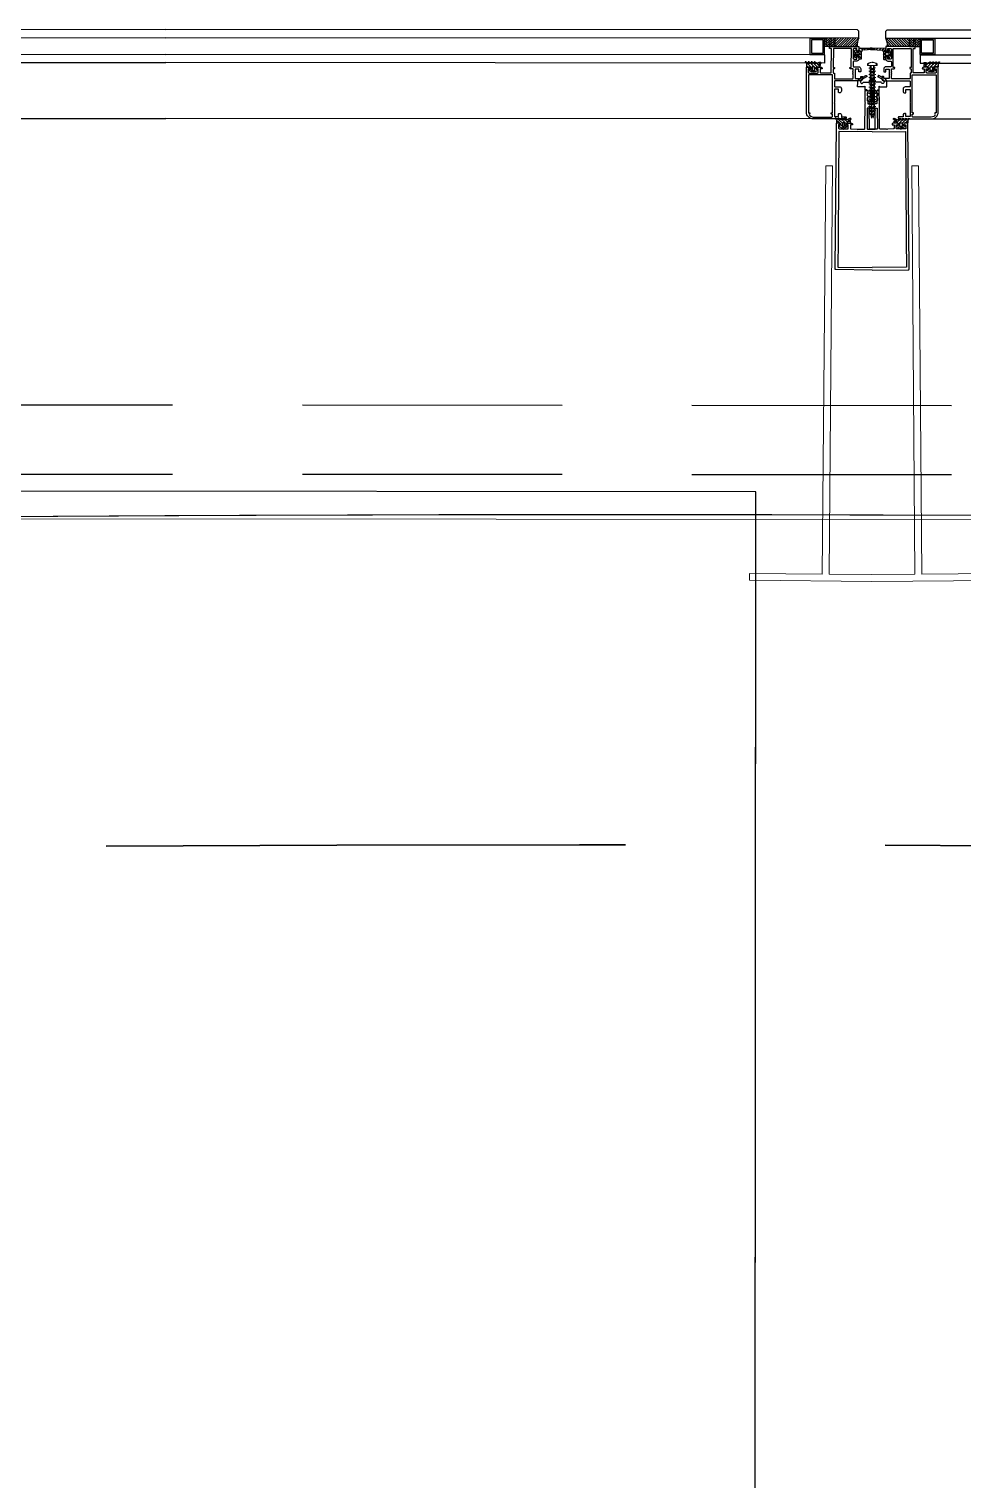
# Model space of a CAD drawing. Header units: millimetres. Extents: x 62878 to 70819, y -67946 to -61850.
# Drawn here: x 65772.8 to 65840.2, y -61955.1 to -61850.3 of the extents above; entities that cross this region are included whole.
import ezdxf

# ---------------------------------------------------------------- set-up
doc = ezdxf.new("R2010")
doc.units = ezdxf.units.MM
doc.linetypes.add('HIDDEN', pattern=[0.375, 0.25, -0.125])
doc.layers.add('alan hesabı1', color=7, linetype='Continuous', plot=False)
for name, color, linetype, lineweight in [('BA DÖŞ.-yeni', 11, 'Continuous', 30), ('Dog_dos_yeni', 63, 'Continuous', 5), ('DOGRAMA', 171, 'Continuous', 0), ('DUV.ALÇ.-yeni', 20, 'Continuous', 25), ('GOR-2', 152, 'Continuous', 20)]:
    doc.layers.add(name, color=color, linetype=linetype, lineweight=lineweight)
pattern_1 = [(224.96635, (65943.69955, -61865.0857), (0.11218726, -0.1123191), [])]
pattern_2 = [(314.96635, (65723.61118, -61864.95644), (-0.1123191, -0.11218726), [])]

# ---------------------------------------------------------------- blocks, each defined once
blk = doc.blocks.new('a2we')
at = {"lineweight": 5, "ltscale": 0.5}
for p, q in [((-197.6, -417.6), (-196.6, -417.2)), ((-194.2, -418.3), (-197.6, -417.6)), ((-195.2, -418.6), (-197.6, -417.6)), ((-196.9, -417.9), (-197.1, -418.3)), ((-197.1, -419.7), (-197.1, -418.4)), ((-196, -415.3), (-196.6, -417.2)), ((-196.6, -417.2), (-194.2, -418.3)), ((-196, -415.3), (-195.5, -417.7)), ((-194.2, -418.3), (-195.2, -418.6)), ((-195.2, -418.6), (-194.9, -419.3)), ((-194.9, -420.6), (-194.9, -419.4)), ((-198.1, -420.1), (-197.1, -419.7)), ((-194.9, -421.4), (-198.1, -420.1)), ((-193.9, -421), (-198.1, -420.1)), ((-198.1, -422.7), (-197.1, -422.3)), ((-194.9, -424), (-198.1, -422.7)), ((-193.9, -423.6), (-198.1, -422.7)), ((-198.1, -425.2), (-197.1, -424.9)), ((-194.9, -426.5), (-198.1, -425.2)), ((-193.9, -426.1), (-198.1, -425.2)), ((-198.1, -427.7), (-197.1, -427.3)), ((-194.9, -429), (-198.1, -427.7)), ((-193.9, -428.6), (-198.1, -427.7)), ((-198.1, -429.9), (-197.1, -429.6)), ((-197.1, -419.7), (-193.9, -421)), ((-197.1, -419.7), (-193.9, -421)), ((-197.1, -422.3), (-197.1, -420.5)), ((-197.1, -422.3), (-193.9, -423.6)), ((-197.1, -422.3), (-193.9, -423.6)), ((-197.1, -424.9), (-197.1, -423.1)), ((-197.1, -424.9), (-193.9, -426.1)), ((-197.1, -424.9), (-193.9, -426.1)), ((-197.1, -427.3), (-197.1, -425.6)), ((-197.1, -427.3), (-193.9, -428.6)), ((-197.1, -427.3), (-193.9, -428.6)), ((-197.1, -429.6), (-197.1, -428)), ((-197.1, -429.6), (-193.9, -430.9)), ((-197.1, -429.6), (-193.9, -430.9)), ((-193.9, -421), (-194.9, -421.4)), ((-194.9, -423.2), (-194.9, -421.4)), ((-193.9, -423.6), (-194.9, -424)), ((-194.9, -425.7), (-194.9, -424)), ((-193.9, -426.1), (-194.9, -426.5)), ((-194.9, -428.2), (-194.9, -426.5)), ((-193.9, -428.6), (-194.9, -429)), ((-194.9, -430.5), (-194.9, -429)), ((-194.9, -431.2), (-198.1, -429.9)), ((-193.9, -430.9), (-198.1, -429.9)), ((-198.1, -432.2), (-197.1, -431.8)), ((-194.9, -433.5), (-198.1, -432.2)), ((-193.9, -433.1), (-198.1, -432.2)), ((-198.1, -434.4), (-197.1, -434.1)), ((-194.9, -435.7), (-198.1, -434.4)), ((-193.9, -435.4), (-198.1, -434.4)), ((-198.1, -436.7), (-197.1, -436.4)), ((-194.9, -438), (-198.1, -436.7)), ((-193.9, -437.7), (-198.1, -436.7)), ((-198.1, -439), (-197.1, -438.7)), ((-194.9, -440.3), (-198.1, -439)), ((-193.9, -440), (-198.1, -439)), ((-197.1, -431.8), (-197.1, -430.3)), ((-197.1, -431.8), (-193.9, -433.1)), ((-197.1, -431.8), (-193.9, -433.1)), ((-197.1, -434.1), (-197.1, -432.5)), ((-197.1, -434.1), (-193.9, -435.4)), ((-197.1, -434.1), (-193.9, -435.4)), ((-197.1, -436.4), (-197.1, -434.8)), ((-197.1, -436.4), (-193.9, -437.7)), ((-197.1, -436.4), (-193.9, -437.7)), ((-197.1, -438.7), (-197.1, -437.1)), ((-197.1, -438.7), (-193.9, -440)), ((-197.1, -438.7), (-193.9, -440)), ((-197.1, -441), (-197.1, -439.4)), ((-193.9, -430.9), (-194.9, -431.2)), ((-194.9, -432.7), (-194.9, -431.2)), ((-193.9, -433.1), (-194.9, -433.5)), ((-194.9, -435), (-194.9, -433.5)), ((-193.9, -435.4), (-194.9, -435.7)), ((-194.9, -437.3), (-194.9, -435.7)), ((-193.9, -437.7), (-194.9, -438)), ((-194.9, -439.6), (-194.9, -438)), ((-193.9, -440), (-194.9, -440.3)), ((-194.9, -441.8), (-194.9, -440.3)), ((-198.1, -441.3), (-197.1, -441)), ((-194.9, -442.6), (-198.1, -441.3)), ((-193.9, -442.3), (-198.1, -441.3)), ((-198.1, -443.6), (-197.1, -443.3)), ((-194.9, -444.9), (-198.1, -443.6)), ((-193.9, -444.6), (-198.1, -443.6)), ((-198.1, -445.9), (-197.1, -445.6)), ((-193.9, -446.9), (-198.1, -445.9)), ((-194.9, -447.2), (-198.1, -445.9)), ((-197.1, -447.9), (-198.1, -448.2)), ((-194.9, -449.5), (-198.1, -448.2)), ((-198.1, -448.2), (-193.9, -449.2)), ((-198.1, -450.5), (-197.1, -450.2)), ((-194.9, -451.8), (-198.1, -450.5)), ((-193.9, -451.5), (-198.1, -450.5)), ((-197.1, -441), (-193.9, -442.3)), ((-197.1, -443.3), (-197.1, -441.7)), ((-197.1, -443.3), (-193.9, -444.6)), ((-197.1, -445.6), (-197.1, -444)), ((-197.1, -445.6), (-193.9, -446.9)), ((-197.1, -445.6), (-193.9, -446.9)), ((-197.1, -447.9), (-197.1, -446.3)), ((-193.9, -449.2), (-197.1, -447.9)), ((-197.1, -450.2), (-197.1, -448.6)), ((-197.1, -450.2), (-193.9, -451.5)), ((-193.9, -442.3), (-194.9, -442.6)), ((-194.9, -444.1), (-194.9, -442.6)), ((-193.9, -444.6), (-194.9, -444.9)), ((-194.9, -446.4), (-194.9, -444.9)), ((-193.9, -446.9), (-194.9, -447.2)), ((-194.9, -448.7), (-194.9, -447.2)), ((-193.9, -449.2), (-194.9, -449.5)), ((-194.9, -451), (-194.9, -449.5)), ((-192.8, -453.3), (-199.2, -453.3)), ((-199.2, -454.6), (-199.2, -453.3)), ((-197.1, -453.3), (-197.1, -450.9)), ((-193.9, -451.5), (-194.9, -451.8)), ((-194.9, -453.3), (-194.9, -451.8)), ((-192.8, -454.6), (-192.8, -453.3))]:
    blk.add_line(p, q, dxfattribs=at)
blk.add_lwpolyline([(-196.5, -455.7), (-196.1, -455.4), (-195.9, -455.4), (-195.6, -455.7)], dxfattribs=at)
for centre, radius, start, end in [((-196.9, -418.4), 0.2, 155.3251, 180), ((-195.1, -419.4), 0.2, 0, 19.1116), ((-195.7, -449.5), 6.19, 234.7573, 262.4905), ((-196.4, -449.5), 6.19, 277.5095, 305.2427)]:
    blk.add_arc(centre, radius, start, end, dxfattribs=at)

msp = doc.modelspace()

# ---------------------------------------------------------------- hatches: boundary and pattern name
at = {"layer": 'DOGRAMA', "lineweight": -2}
h = msp.add_hatch(dxfattribs=at)
h.set_pattern_fill('AR-HBONE', color=256, scale=0.03, angle=687.0455, style=0)
h.set_pattern_definition([(314.96635, (65826.05811, -61887.32405), (-9.966e-05, -0.1697056), [0.36, -0.12]), (224.96635, (65826.14292, -61887.40895), (-9.966e-05, -0.1697056), [0.36, -0.12])])
h.paths.add_polyline_path([(65830.46, -61851.51), (65830.21, -61851.51), (65830.21, -61850.91), (65830.98, -61850.91), (65830.98, -61851.51)])
h = msp.add_hatch(dxfattribs=at)
h.set_pattern_fill('ANSI31', color=256, scale=0.04, angle=687.0455, style=0)
h.set_pattern_definition([(224.96635, (65963.84456, -61865.09752), (0.08974981, -0.08985528), [])])
h.paths.add_polyline_path([(65831.26, -61851.48, -0.414214), (65831.28, -61851.51), (65832.59, -61851.51, -0.153231), (65832.69, -61850.91), (65831.26, -61850.91)])
h.paths.add_polyline_path([(65830.98, -61851.51), (65831.23, -61851.51, -0.414214), (65831.26, -61851.48), (65831.26, -61850.91), (65830.98, -61850.91)])
h = msp.add_hatch(dxfattribs=at)
h.set_pattern_fill('ANSI31', color=256, scale=0.04, angle=687.0455, style=0)
h.set_pattern_definition([(314.96635, (65703.46616, -61864.94461), (-0.08985528, -0.08974981), [])])
h.paths.add_polyline_path([(65836.07, -61851.48, 0.414214), (65836.04, -61851.51), (65834.74, -61851.51, 0.153231), (65834.64, -61850.91), (65836.07, -61850.91)])
h.paths.add_polyline_path([(65836.35, -61851.51), (65836.1, -61851.51, 0.414214), (65836.07, -61851.48), (65836.07, -61850.91), (65836.35, -61850.91)])
h = msp.add_hatch(dxfattribs=at)
h.set_pattern_fill('AR-HBONE', color=256, scale=0.03, angle=687.0455, style=0)
h.set_pattern_definition([(224.96635, (65841.22641, -61887.33296), (-9.966e-05, -0.1697056), [0.36, -0.12]), (314.96635, (65841.1415, -61887.41776), (-9.966e-05, -0.1697056), [0.36, -0.12])])
h.paths.add_polyline_path([(65836.87, -61851.51), (65837.12, -61851.51), (65837.12, -61850.91), (65836.35, -61850.91), (65836.35, -61851.51)])
h = msp.add_hatch(dxfattribs=at)
h.set_pattern_fill('ANSI31', color=256, scale=0.05, angle=687.0455, style=0)
h.set_pattern_definition(pattern_2)
edge = h.paths.add_edge_path(flags=16)
edge.add_arc((65833.11, -61852.04), 0.668, 173.0907, 186.842, ccw=False)
edge.add_line((65832.45, -61851.96), (65832.74, -61851.96))
edge.add_line((65832.74, -61851.96), (65832.74, -61852.12))
edge.add_line((65832.74, -61852.12), (65832.45, -61852.12))
edge = h.paths.add_edge_path()
edge.add_line((65832.82, -61852.44), (65832.71, -61852.44))
edge.add_line((65832.71, -61852.44), (65832.71, -61852.2))
edge.add_line((65832.71, -61852.2), (65832.52, -61852.2))
edge.add_line((65832.52, -61852.2), (65832.52, -61852.32))
edge.add_line((65832.52, -61852.32), (65832.42, -61852.32))
edge.add_arc((65832.76, -61852.04), 0.442, 140.6587, 219.274, ccw=False)
edge.add_line((65832.42, -61851.76), (65832.52, -61851.76))
edge.add_line((65832.52, -61851.76), (65832.52, -61851.88))
edge.add_line((65832.52, -61851.88), (65832.71, -61851.88))
edge.add_line((65832.71, -61851.88), (65832.71, -61851.64))
edge.add_line((65832.71, -61851.64), (65833.71, -61851.64))
edge.add_arc((65833.71, -61851.69), 0.05, -83.3238, 89.9664, ccw=False)
edge.add_line((65833.71, -61851.74), (65832.96, -61851.79))
edge.add_arc((65832.97, -61851.89), 0.1, 93.5411, 179.9664)
edge.add_line((65832.87, -61851.89), (65832.87, -61852.39))
edge.add_arc((65832.82, -61852.39), 0.05, 269.9664, 359.9664, ccw=False)
h = msp.add_hatch(dxfattribs=at)
h.set_pattern_fill('ANSI31', color=256, scale=0.05, angle=687.0455, style=0)
h.set_pattern_definition(pattern_1)
edge = h.paths.add_edge_path(flags=16)
edge.add_arc((65834.21, -61852.04), 0.668, 353.0907, 366.842)
edge.add_line((65834.88, -61851.97), (65834.59, -61851.97))
edge.add_line((65834.59, -61851.97), (65834.59, -61852.13))
edge.add_line((65834.59, -61852.13), (65834.88, -61852.13))
edge = h.paths.add_edge_path()
edge.add_line((65834.51, -61852.45), (65834.62, -61852.45))
edge.add_line((65834.62, -61852.45), (65834.62, -61852.21))
edge.add_line((65834.62, -61852.21), (65834.81, -61852.21))
edge.add_line((65834.81, -61852.21), (65834.81, -61852.33))
edge.add_line((65834.81, -61852.33), (65834.91, -61852.33))
edge.add_arc((65834.57, -61852.05), 0.442, 320.6587, 399.274)
edge.add_line((65834.91, -61851.77), (65834.81, -61851.77))
edge.add_line((65834.81, -61851.77), (65834.81, -61851.89))
edge.add_line((65834.81, -61851.89), (65834.62, -61851.89))
edge.add_line((65834.62, -61851.89), (65834.62, -61851.65))
edge.add_line((65834.62, -61851.65), (65833.62, -61851.64))
edge.add_arc((65833.62, -61851.69), 0.05, 89.9664, 263.2565)
edge.add_line((65833.62, -61851.74), (65834.37, -61851.79))
edge.add_arc((65834.36, -61851.89), 0.1, -0.0336, 86.3916, ccw=False)
edge.add_line((65834.46, -61851.89), (65834.46, -61852.4))
edge.add_arc((65834.51, -61852.4), 0.05, 179.9664, 269.9664)
h = msp.add_hatch(dxfattribs=at)
h.set_pattern_fill('ANSI31', color=256, scale=0.05, angle=687.0455, style=0)
h.set_pattern_definition(pattern_2)
edge = h.paths.add_edge_path(flags=16)
edge.add_arc((65829.41, -61852.85), 0.4, 258.4294, 281.5033)
edge.add_line((65829.48, -61853.24), (65829.48, -61852.99))
edge.add_line((65829.48, -61852.99), (65829.32, -61852.99))
edge.add_line((65829.32, -61852.99), (65829.32, -61853.24))
edge = h.paths.add_edge_path()
edge.add_arc((65829.41, -61852.85), 0.5, 233.0965, 306.8362)
edge.add_line((65829.7, -61853.25), (65829.7, -61853.15))
edge.add_line((65829.7, -61853.15), (65829.58, -61853.15))
edge.add_line((65829.58, -61853.15), (65829.58, -61853.09))
edge.add_arc((65829.68, -61853.09), 0.1, 89.9664, 179.9664, ccw=False)
edge.add_line((65829.68, -61852.99), (65829.9, -61852.99))
edge.add_line((65829.9, -61852.99), (65829.91, -61852.81))
edge.add_line((65829.91, -61852.81), (65829.87, -61852.81))
edge.add_arc((65829.87, -61852.87), 0.065, 89.9664, 158.3757)
edge.add_arc((65829.77, -61852.84), 0.0327, 144.5361, 338.3757, ccw=False)
edge.add_arc((65829.89, -61852.96), 0.199, 85.6167, 135.8826, ccw=False)
edge.add_arc((65829.91, -61852.71), 0.05, 271.481, 448.9942)
edge.add_arc((65829.9, -61852.98), 0.323, 89.0257, 128.352)
edge.add_arc((65829.69, -61852.71), 0.02, 239.9664, 308.352, ccw=False)
edge.add_line((65829.68, -61852.73), (65829.49, -61852.62))
edge.add_arc((65829.48, -61852.63), 0.015, 59.9664, 219.9664)
edge.add_line((65829.47, -61852.64), (65829.55, -61852.74))
edge.add_arc((65829.53, -61852.75), 0.02, -120.0336, 39.9664, ccw=False)
edge.add_line((65829.52, -61852.77), (65829.27, -61852.62))
edge.add_arc((65829.26, -61852.63), 0.015, 59.9664, 219.9664)
edge.add_line((65829.25, -61852.64), (65829.33, -61852.74))
edge.add_arc((65829.31, -61852.75), 0.02, -120.0336, 39.9664, ccw=False)
edge.add_line((65829.3, -61852.77), (65829.05, -61852.62))
edge.add_arc((65829.04, -61852.63), 0.015, 59.9664, 219.9664)
edge.add_line((65829.03, -61852.64), (65829.11, -61852.74))
edge.add_arc((65829.09, -61852.75), 0.02, -120.0336, 39.9664, ccw=False)
edge.add_line((65829.08, -61852.77), (65828.83, -61852.62))
edge.add_arc((65828.82, -61852.63), 0.015, 59.9664, 219.9664)
edge.add_line((65828.81, -61852.64), (65828.88, -61852.73))
edge.add_arc((65828.81, -61852.79), 0.1, -0.0336, 39.9664, ccw=False)
edge.add_line((65828.91, -61852.79), (65828.9, -61852.99))
edge.add_line((65828.9, -61852.99), (65829.12, -61852.99))
edge.add_arc((65829.12, -61853.09), 0.1, -0.0336, 89.9664, ccw=False)
edge.add_line((65829.22, -61853.09), (65829.22, -61853.15))
edge.add_line((65829.22, -61853.15), (65829.1, -61853.15))
edge.add_line((65829.1, -61853.15), (65829.1, -61853.25))
h = msp.add_hatch(dxfattribs=at)
h.set_pattern_fill('ANSI31', color=256, scale=0.05, angle=687.0455, style=0)
h.set_pattern_definition(pattern_1)
edge = h.paths.add_edge_path(flags=16)
edge.add_arc((65837.92, -61852.85), 0.4, 258.4294, 281.5033, ccw=False)
edge.add_line((65837.84, -61853.24), (65837.84, -61852.99))
edge.add_line((65837.84, -61852.99), (65838, -61852.99))
edge.add_line((65838, -61852.99), (65838, -61853.24))
edge = h.paths.add_edge_path()
edge.add_arc((65837.92, -61852.85), 0.5, 233.0965, 306.8362, ccw=False)
edge.add_line((65837.62, -61853.25), (65837.62, -61853.15))
edge.add_line((65837.62, -61853.15), (65837.74, -61853.15))
edge.add_line((65837.74, -61853.15), (65837.74, -61853.09))
edge.add_arc((65837.64, -61853.09), 0.1, 359.9664, 449.9664)
edge.add_line((65837.64, -61852.99), (65837.42, -61852.99))
edge.add_line((65837.42, -61852.99), (65837.42, -61852.81))
edge.add_line((65837.42, -61852.81), (65837.46, -61852.81))
edge.add_arc((65837.46, -61852.88), 0.065, 21.557, 89.9664, ccw=False)
edge.add_arc((65837.55, -61852.84), 0.0327, 201.557, 395.3966)
edge.add_arc((65837.43, -61852.96), 0.199, 44.0501, 94.316)
edge.add_arc((65837.42, -61852.71), 0.05, 90.9385, 268.4517, ccw=False)
edge.add_arc((65837.42, -61852.99), 0.323, 51.5807, 90.907, ccw=False)
edge.add_arc((65837.64, -61852.72), 0.02, 231.5807, 299.9664)
edge.add_line((65837.65, -61852.73), (65837.84, -61852.62))
edge.add_arc((65837.85, -61852.64), 0.015, -40.0336, 119.9664, ccw=False)
edge.add_line((65837.86, -61852.65), (65837.78, -61852.74))
edge.add_arc((65837.79, -61852.75), 0.02, 139.9664, 299.9664)
edge.add_line((65837.8, -61852.77), (65838.06, -61852.62))
edge.add_arc((65838.07, -61852.64), 0.015, -40.0336, 119.9664, ccw=False)
edge.add_line((65838.08, -61852.65), (65838, -61852.74))
edge.add_arc((65838.01, -61852.75), 0.02, 139.9664, 299.9664)
edge.add_line((65838.02, -61852.77), (65838.28, -61852.62))
edge.add_arc((65838.29, -61852.64), 0.015, -40.0336, 119.9664, ccw=False)
edge.add_line((65838.3, -61852.65), (65838.22, -61852.74))
edge.add_arc((65838.23, -61852.75), 0.02, 139.9664, 299.9664)
edge.add_line((65838.24, -61852.77), (65838.5, -61852.62))
edge.add_arc((65838.51, -61852.64), 0.015, -40.0336, 119.9664, ccw=False)
edge.add_line((65838.52, -61852.65), (65838.44, -61852.73))
edge.add_arc((65838.52, -61852.8), 0.1, 139.9664, 179.9664)
edge.add_line((65838.42, -61852.8), (65838.42, -61852.99))
edge.add_line((65838.42, -61852.99), (65838.2, -61852.99))
edge.add_arc((65838.2, -61853.09), 0.1, 89.9664, 179.9664)
edge.add_line((65838.1, -61853.09), (65838.1, -61853.15))
edge.add_line((65838.1, -61853.15), (65838.22, -61853.15))
edge.add_line((65838.22, -61853.15), (65838.22, -61853.25))
h = msp.add_hatch(dxfattribs=at)
h.set_pattern_fill('ANSI31', color=256, scale=0.05, angle=687.5048, style=0)
h.set_pattern_definition([(314.50707, (65723.54885, -61864.08989), (-0.11321478, -0.11128332), [])])
edge = h.paths.add_edge_path()
edge.add_arc((65830.98, -61856.86), 0.1, -0.4929, 39.5071, ccw=False)
edge.add_line((65831.08, -61856.86), (65831.08, -61857.04))
edge.add_line((65831.08, -61857.04), (65831.3, -61857.04))
edge.add_arc((65831.3, -61857.14), 0.1, -0.4929, 89.5071, ccw=False)
edge.add_line((65831.4, -61857.14), (65831.4, -61857.2))
edge.add_line((65831.4, -61857.2), (65831.28, -61857.2))
edge.add_line((65831.28, -61857.2), (65831.28, -61857.3))
edge.add_arc((65831.58, -61856.9), 0.5, 232.6372, 306.377)
edge.add_line((65831.88, -61857.3), (65831.88, -61857.2))
edge.add_line((65831.88, -61857.2), (65831.76, -61857.2))
edge.add_line((65831.76, -61857.2), (65831.76, -61857.14))
edge.add_arc((65831.86, -61857.14), 0.1, 89.5071, 179.5071, ccw=False)
edge.add_line((65831.86, -61857.04), (65832.08, -61857.05))
edge.add_line((65832.08, -61857.05), (65832.08, -61856.89))
edge.add_line((65832.08, -61856.89), (65832.04, -61856.89))
edge.add_arc((65832.04, -61856.95), 0.065, 89.5071, 157.9164)
edge.add_arc((65831.95, -61856.91), 0.0327, 144.0768, 337.9164, ccw=False)
edge.add_arc((65832.12, -61857.04), 0.242, 99.1978, 144.7045, ccw=False)
edge.add_arc((65832.08, -61856.75), 0.05, 271.0217, 448.5349)
edge.add_arc((65832.14, -61857.06), 0.372, 99.3556, 136.0071)
edge.add_arc((65831.86, -61856.79), 0.02, 239.5071, 307.8927, ccw=False)
edge.add_line((65831.85, -61856.81), (65831.66, -61856.69))
edge.add_arc((65831.66, -61856.71), 0.015, 59.5071, 219.5071)
edge.add_line((65831.65, -61856.72), (65831.72, -61856.81))
edge.add_arc((65831.71, -61856.82), 0.02, -120.4929, 39.5071, ccw=False)
edge.add_line((65831.7, -61856.84), (65831.44, -61856.69))
edge.add_arc((65831.44, -61856.71), 0.015, 59.5071, 219.5071)
edge.add_line((65831.43, -61856.71), (65831.5, -61856.81))
edge.add_arc((65831.49, -61856.82), 0.02, -120.4929, 39.5071, ccw=False)
edge.add_line((65831.48, -61856.84), (65831.22, -61856.69))
edge.add_arc((65831.22, -61856.7), 0.015, 59.5071, 219.5071)
edge.add_line((65831.21, -61856.71), (65831.28, -61856.81))
edge.add_arc((65831.27, -61856.82), 0.02, -120.4929, 39.5071, ccw=False)
edge.add_line((65831.26, -61856.84), (65831, -61856.69))
edge.add_arc((65831, -61856.7), 0.015, 59.5071, 219.5071)
edge.add_line((65830.99, -61856.71), (65831.06, -61856.8))
edge = h.paths.add_edge_path(flags=16)
edge.add_line((65831.66, -61857.27), (65831.66, -61857.07))
edge.add_arc((65831.63, -61857.07), 0.03, 359.5071, 449.5071)
edge.add_line((65831.63, -61857.04), (65831.53, -61857.04))
edge.add_arc((65831.53, -61857.07), 0.03, 89.5071, 179.5071)
edge.add_line((65831.5, -61857.07), (65831.5, -61857.27))
edge.add_arc((65831.53, -61857.27), 0.03, 179.5071, 261.7406)
edge.add_arc((65831.58, -61856.9), 0.4, 261.7406, 277.2735)
edge.add_arc((65831.63, -61857.27), 0.03, 277.2735, 359.5071)
h = msp.add_hatch(dxfattribs=at)
h.set_pattern_fill('ANSI31', color=256, scale=0.05, angle=687.5048, style=0)
h.set_pattern_definition([(225.42563, (65943.76289, -61864.21921), (0.113084, -0.11141622), [])])
edge = h.paths.add_edge_path()
edge.add_arc((65836.34, -61856.87), 0.1, 140.4256, 180.4256)
edge.add_line((65836.24, -61856.87), (65836.24, -61857.04))
edge.add_line((65836.24, -61857.04), (65836.02, -61857.04))
edge.add_arc((65836.02, -61857.14), 0.1, 90.4256, 180.4256)
edge.add_line((65835.92, -61857.14), (65835.92, -61857.2))
edge.add_line((65835.92, -61857.2), (65836.04, -61857.2))
edge.add_line((65836.04, -61857.2), (65836.04, -61857.3))
edge.add_arc((65835.74, -61856.9), 0.5, 233.5557, 307.2955, ccw=False)
edge.add_line((65835.44, -61857.31), (65835.44, -61857.21))
edge.add_line((65835.44, -61857.21), (65835.56, -61857.21))
edge.add_line((65835.56, -61857.21), (65835.56, -61857.15))
edge.add_arc((65835.46, -61857.15), 0.1, 0.4256, 90.4256)
edge.add_line((65835.46, -61857.05), (65835.24, -61857.05))
edge.add_line((65835.24, -61857.05), (65835.24, -61856.89))
edge.add_line((65835.24, -61856.89), (65835.28, -61856.89))
edge.add_arc((65835.28, -61856.95), 0.065, 22.0163, 90.4256, ccw=False)
edge.add_arc((65835.37, -61856.92), 0.0327, 202.0163, 395.8559)
edge.add_arc((65835.2, -61857.04), 0.242, 35.2282, 80.7349)
edge.add_arc((65835.24, -61856.75), 0.05, 91.3978, 268.911, ccw=False)
edge.add_arc((65835.18, -61857.06), 0.372, 43.9256, 80.5771, ccw=False)
edge.add_arc((65835.46, -61856.79), 0.02, 232.04, 300.4256)
edge.add_line((65835.47, -61856.81), (65835.66, -61856.7))
edge.add_arc((65835.66, -61856.71), 0.015, -39.5744, 120.4256, ccw=False)
edge.add_line((65835.67, -61856.72), (65835.6, -61856.81))
edge.add_arc((65835.61, -61856.83), 0.02, 140.4256, 300.4256)
edge.add_line((65835.62, -61856.84), (65835.88, -61856.69))
edge.add_arc((65835.88, -61856.71), 0.015, -39.5744, 120.4256, ccw=False)
edge.add_line((65835.89, -61856.72), (65835.82, -61856.81))
edge.add_arc((65835.83, -61856.83), 0.02, 140.4256, 300.4256)
edge.add_line((65835.84, -61856.84), (65836.1, -61856.69))
edge.add_arc((65836.1, -61856.71), 0.015, -39.5744, 120.4256, ccw=False)
edge.add_line((65836.11, -61856.72), (65836.04, -61856.81))
edge.add_arc((65836.05, -61856.82), 0.02, 140.4256, 300.4256)
edge.add_line((65836.06, -61856.84), (65836.32, -61856.69))
edge.add_arc((65836.32, -61856.7), 0.015, -39.5744, 120.4256, ccw=False)
edge.add_line((65836.33, -61856.71), (65836.26, -61856.8))
edge = h.paths.add_edge_path(flags=16)
edge.add_line((65835.66, -61857.27), (65835.66, -61857.07))
edge.add_arc((65835.69, -61857.07), 0.03, 90.4256, 180.4256, ccw=False)
edge.add_line((65835.69, -61857.04), (65835.79, -61857.04))
edge.add_arc((65835.79, -61857.07), 0.03, 0.4256, 90.4256, ccw=False)
edge.add_line((65835.82, -61857.07), (65835.82, -61857.27))
edge.add_arc((65835.79, -61857.27), 0.03, -81.8079, 0.4256, ccw=False)
edge.add_arc((65835.74, -61856.9), 0.4, 262.6592, 278.1921, ccw=False)
edge.add_arc((65835.69, -61857.27), 0.03, 180.4256, 262.6592, ccw=False)

# ---------------------------------------------------------------- linework, layer by layer
msp.add_lwpolyline([(68896.02, -63031.44), (69030.26, -63071.18), (69185.28, -62547.65), (68893, -62461.11, 1.044368), (68063.2, -62298.73, 0.204375), (63106.96, -62494.78, 0.353953), (62932.94, -62997.83), (63753.18, -65779.6), (64154.95, -67142.15), (65336.72, -66792.62), (65336.7, -66829.11), (65270.54, -66829.07, 0.626789), (65270.2, -67369.07), (65531.84, -67369.23, 0.926242), (66130.09, -67369.61), (66391.73, -67369.77, 0.626743), (66392.07, -66829.77), (66326.15, -66829.73), (66326.17, -66793.24), (67506.16, -67144.13), (68467.02, -63899.09), (68625.2, -63946.04), (68896.02, -63031.42)], format="xyb")
at = {"layer": 'alan hesabı1', "linetype": 'ByBlock'}
msp.add_lwpolyline([(64587.94, -62561.57), (64661.74, -62920.71), (64965, -62879.58), (64966.68, -62891.96), (65228.68, -62856.43), (65387.23, -62834.92), (65436.53, -62828.23), (65824.65, -62828.48), (65825.24, -61883.69), (65434.28, -61883.46), (65434.21, -62013.74), (65330.57, -62022.74), (65311.39, -61892.53), (64527.56, -62007.98)], dxfattribs=at)
at = {"layer": 'BA DÖŞ.-yeni', "linetype": 'HIDDEN', "ltscale": 150}
msp.add_arc((65815.04, -68607.15), 6697.94, 70.74616, 109.296847, dxfattribs=at)
at = {"layer": 'Dog_dos_yeni'}
for points in [[(65833.64, -61890.17), (65824.8, -61890.09), (65824.8, -61889.59), (65830.05, -61889.64), (65830.3, -61860.14), (65830.8, -61860.14), (65830.55, -61889.64), (65833.64, -61889.67)], [(65833.64, -61890.17), (65824.8, -61890.09), (65824.8, -61889.59), (65830.05, -61889.64), (65830.3, -61860.14), (65830.8, -61860.14), (65830.55, -61889.64), (65833.64, -61889.67)], [(65833.64, -61890.17), (65842.49, -61890.1), (65842.48, -61889.6), (65837.23, -61889.64), (65837.01, -61860.14), (65836.51, -61860.14), (65836.73, -61889.64), (65833.64, -61889.67)], [(65833.64, -61890.17), (65842.49, -61890.1), (65842.48, -61889.6), (65837.23, -61889.64), (65837.01, -61860.14), (65836.51, -61860.14), (65836.73, -61889.64), (65833.64, -61889.67)]]:
    msp.add_lwpolyline(points, dxfattribs=at)
at = {"layer": 'DOGRAMA', "lineweight": -2}
for p, q in [((65732.62, -61850.85), (65782.65, -61850.88)), ((65732.72, -61850.25), (65782.65, -61850.28)), ((65832.59, -61850.31), (65782.65, -61850.28)), ((65832.69, -61850.91), (65782.65, -61850.88)), ((65830.21, -61850.91), (65830.21, -61851.51)), ((65830.98, -61851.51), (65830.98, -61850.91)), ((65830.98, -61851.51), (65830.98, -61850.91)), ((65832.69, -61850.41), (65832.59, -61850.31)), ((65832.69, -61850.91), (65832.69, -61850.41)), ((65834.64, -61850.41), (65834.74, -61850.31)), ((65834.64, -61850.91), (65834.64, -61850.41)), ((65834.64, -61850.91), (65884.68, -61850.94)), ((65834.74, -61850.31), (65884.68, -61850.34)), ((65836.35, -61851.51), (65836.35, -61850.91)), ((65836.35, -61851.51), (65836.35, -61850.91)), ((65837.12, -61850.91), (65837.12, -61851.51)), ((65735.09, -61852.05), (65782.65, -61852.08)), ((65830.21, -61852.11), (65782.65, -61852.08)), ((65830.98, -61851.51), (65830.21, -61851.51)), ((65830.21, -61852.11), (65830.21, -61852.71)), ((65836.35, -61851.51), (65837.12, -61851.51)), ((65837.12, -61852.11), (65884.68, -61852.14)), ((65837.12, -61852.11), (65837.12, -61852.71)), ((65735.09, -61852.65), (65782.65, -61852.68)), ((65830.21, -61852.71), (65782.65, -61852.68)), ((65837.12, -61852.71), (65884.68, -61852.74)), ((65735.99, -61856.69), (65782.65, -61856.72)), ((65829.31, -61856.75), (65782.65, -61856.72)), ((65838.01, -61856.75), (65884.67, -61856.78))]:
    msp.add_line(p, q, dxfattribs=at)
at = {"layer": 'DOGRAMA'}
for p, q in [((65833.13, -61857.43), (65833.15, -61855.14)), ((65833.15, -61854.71), (65834.05, -61854.72)), ((65834.17, -61854.71), (65833.27, -61854.72)), ((65834.19, -61857.43), (65834.18, -61855.14))]:
    msp.add_line(p, q, dxfattribs=at)
at = {"layer": 'DOGRAMA', "lineweight": -2}
for points in [[(65830.21, -61850.93), (65829.16, -61850.93), (65829.16, -61852.09), (65830.21, -61852.09)], [(65830.11, -61851.03), (65829.26, -61851.03), (65829.26, -61851.99), (65830.11, -61851.99)], [(65837.12, -61850.93), (65838.17, -61850.93), (65838.17, -61852.09), (65837.12, -61852.09)], [(65837.22, -61851.03), (65838.07, -61851.03), (65838.07, -61851.99), (65837.22, -61851.99)], [(65833.68, -61854.94), (65833.52, -61854.94), (65833.52, -61854.66), (65833.68, -61854.67)], [(65833.52, -61854.94), (65833.68, -61854.94), (65833.68, -61854.67), (65833.52, -61854.66)], [(65833.64, -61854.94), (65833.8, -61854.94), (65833.8, -61854.66), (65833.64, -61854.67)], [(65833.8, -61854.94), (65833.64, -61854.94), (65833.64, -61854.67), (65833.8, -61854.66)]]:
    msp.add_lwpolyline(points, close=True, dxfattribs=at)
at = {"layer": 'DOGRAMA', "lineweight": -2, "ltscale": 0.5}
for points in [[(65829.18, -61853.13), (65829.04, -61853.13), (65829.04, -61853.38, 0.414214), (65829.09, -61853.43), (65829.71, -61853.43, 0.414214), (65829.76, -61853.38), (65829.76, -61853.13), (65829.63, -61853.13, -0.668097), (65829.61, -61853.08), (65829.67, -61853.02, -0.198962), (65829.71, -61853.01), (65829.96, -61853.01, -0.372839), (65830.05, -61853.09, -0.45685), (65830.02, -61853.13), (65829.9, -61853.13), (65829.9, -61853.37, 0.414214), (65829.95, -61853.42), (65830.67, -61853.42, 0.414214), (65830.7, -61853.39), (65830.71, -61851.69, 0.414214), (65830.68, -61851.66), (65830.59, -61851.66, -0.414214), (65830.56, -61851.63), (65830.56, -61851.54, -0.414214), (65830.59, -61851.51), (65832.66, -61851.51, -0.414214), (65832.69, -61851.54), (65832.69, -61851.77, -0.198962), (65832.67, -61851.8), (65832.59, -61851.86, -0.668048), (65832.54, -61851.84), (65832.54, -61851.66), (65832.34, -61851.66, 0.414214), (65832.29, -61851.71), (65832.29, -61852.38, 0.414214), (65832.34, -61852.43), (65832.54, -61852.43), (65832.54, -61852.25, -0.668048), (65832.59, -61852.23), (65832.67, -61852.28, -0.19911), (65832.69, -61852.32), (65832.69, -61852.43, -0.414214), (65832.55, -61852.57), (65832.34, -61852.57, 0.414214), (65832.29, -61852.62), (65832.28, -61852.93, 0.414214), (65832.33, -61852.98), (65832.68, -61852.98, -0.414214), (65832.83, -61853.13), (65832.83, -61853.3, -0.414214), (65832.78, -61853.35), (65832.7, -61853.35, -0.414214), (65832.68, -61853.33), (65832.68, -61853.15), (65832.43, -61853.15), (65832.43, -61853.82), (65832.83, -61853.82), (65832.83, -61853.72, -0.414214), (65832.88, -61853.67), (65832.93, -61853.67, -0.414214), (65832.98, -61853.72), (65832.98, -61853.8, -0.414214), (65832.78, -61854), (65830.96, -61854, 0.414214), (65830.93, -61854.03), (65830.93, -61854.39, 0.414214), (65830.96, -61854.42), (65831.28, -61854.42, -0.414214), (65831.43, -61854.57), (65831.43, -61854.75, -0.414214), (65831.33, -61854.85), (65831.31, -61854.85), (65831.26, -61854.85, -0.414214), (65831.23, -61854.82), (65831.23, -61854.63, 0.414214), (65831.2, -61854.6), (65830.96, -61854.6, 0.414214), (65830.93, -61854.63), (65830.93, -61855.56), (65830.9, -61855.59), (65830.93, -61855.62), (65830.93, -61856.54, 0.414214), (65830.96, -61856.57), (65831.2, -61856.57, 0.414214), (65831.23, -61856.54), (65831.23, -61856.38, -0.414214), (65831.26, -61856.35), (65831.31, -61856.35), (65831.33, -61856.35, -0.414214), (65831.43, -61856.45), (65831.43, -61856.6), (65831.75, -61856.6, -0.414214), (65831.78, -61856.63), (65831.78, -61856.65, -0.414214), (65831.68, -61856.75), (65829.4, -61856.75, -0.414214), (65828.9, -61856.25), (65828.9, -61853.04, -0.414214), (65828.93, -61853.01), (65829.1, -61853.01, -0.19911), (65829.14, -61853.02), (65829.2, -61853.08, -0.668097)], [(65838.15, -61853.13), (65838.28, -61853.13), (65838.28, -61853.38, -0.414214), (65838.23, -61853.43), (65837.61, -61853.43, -0.414214), (65837.56, -61853.38), (65837.56, -61853.13), (65837.69, -61853.13, 0.668097), (65837.71, -61853.08), (65837.65, -61853.03, 0.198962), (65837.62, -61853.01), (65837.37, -61853.01, 0.372839), (65837.27, -61853.1, 0.45685), (65837.3, -61853.13), (65837.42, -61853.13), (65837.42, -61853.37, -0.414214), (65837.37, -61853.42), (65836.65, -61853.42, -0.414214), (65836.62, -61853.39), (65836.62, -61851.69, -0.414214), (65836.65, -61851.66), (65836.74, -61851.66, 0.414214), (65836.77, -61851.63), (65836.77, -61851.54, 0.414214), (65836.74, -61851.51), (65834.67, -61851.51, 0.414214), (65834.64, -61851.54), (65834.64, -61851.77, 0.198962), (65834.66, -61851.8), (65834.74, -61851.86, 0.668048), (65834.79, -61851.84), (65834.79, -61851.66), (65834.99, -61851.66, -0.414214), (65835.04, -61851.71), (65835.04, -61852.38, -0.414214), (65834.99, -61852.43), (65834.79, -61852.43), (65834.79, -61852.25, 0.668048), (65834.74, -61852.23), (65834.65, -61852.29, 0.19911), (65834.64, -61852.32), (65834.64, -61852.43, 0.414214), (65834.78, -61852.57), (65834.99, -61852.57, -0.414214), (65835.04, -61852.62), (65835.04, -61852.93, -0.414214), (65834.99, -61852.98), (65834.64, -61852.98, 0.414214), (65834.49, -61853.13), (65834.49, -61853.3, 0.414214), (65834.54, -61853.35), (65834.62, -61853.35, 0.414214), (65834.64, -61853.33), (65834.64, -61853.15), (65834.89, -61853.15), (65834.89, -61853.82), (65834.49, -61853.82), (65834.49, -61853.72, 0.414214), (65834.44, -61853.67), (65834.39, -61853.67, 0.414214), (65834.34, -61853.72), (65834.34, -61853.8, 0.414214), (65834.54, -61854), (65836.36, -61854, -0.414214), (65836.39, -61854.03), (65836.39, -61854.4, -0.414214), (65836.36, -61854.43), (65836.04, -61854.43, 0.414214), (65835.89, -61854.58), (65835.89, -61854.76, 0.414214), (65835.99, -61854.86), (65836.01, -61854.86), (65836.06, -61854.86, 0.414214), (65836.09, -61854.83), (65836.09, -61854.64, -0.414214), (65836.12, -61854.61), (65836.36, -61854.61, -0.414214), (65836.39, -61854.64), (65836.39, -61855.56), (65836.42, -61855.59), (65836.39, -61855.62), (65836.39, -61856.55, -0.414214), (65836.36, -61856.58), (65836.12, -61856.58, -0.414214), (65836.09, -61856.55), (65836.09, -61856.39, 0.414214), (65836.06, -61856.36), (65836.01, -61856.36), (65835.99, -61856.36, 0.414214), (65835.89, -61856.46), (65835.89, -61856.6), (65835.57, -61856.6, 0.414214), (65835.54, -61856.63), (65835.54, -61856.65, 0.414214), (65835.64, -61856.75), (65837.92, -61856.75, 0.414214), (65838.42, -61856.25), (65838.42, -61853.04, 0.414214), (65838.39, -61853.01), (65838.22, -61853.01, 0.19911), (65838.19, -61853.03), (65838.13, -61853.08, 0.668097)]]:
    msp.add_lwpolyline(points, format="xyb", close=True, dxfattribs=at)
at = {"layer": 'DOGRAMA', "linetype": 'ByBlock', "lineweight": -2}
for points in [[(65832.28, -61853.51, -1), (65832.28, -61853.45), (65832.28, -61853.37, -1), (65832.28, -61853.31), (65832.28, -61853.17, 0.414214), (65832.23, -61853.12), (65832.09, -61853.12, -0.414214), (65832.04, -61853.07), (65832.04, -61853.05, -0.414214), (65832.07, -61853.02), (65832.14, -61853.02), (65832.15, -61851.66), (65830.85, -61851.66), (65830.84, -61853.02), (65830.91, -61853.02, -0.414214), (65830.94, -61853.05), (65830.94, -61853.08, -0.414214), (65830.89, -61853.13), (65830.84, -61853.13), (65830.84, -61853.4, 0.414214), (65830.87, -61853.43), (65830.9, -61853.43, -0.414214), (65830.93, -61853.46), (65830.93, -61853.82, 0.414214), (65830.96, -61853.85), (65832.23, -61853.85, 0.414214), (65832.28, -61853.8), (65832.28, -61853.62), (65832.25, -61853.59), (65832.28, -61853.57)], [(65835.04, -61853.52, 1), (65835.04, -61853.46), (65835.04, -61853.38, 1), (65835.04, -61853.32), (65835.04, -61853.17, -0.414214), (65835.09, -61853.12), (65835.23, -61853.12, 0.414214), (65835.28, -61853.07), (65835.28, -61853.05, 0.414214), (65835.25, -61853.02), (65835.18, -61853.02), (65835.18, -61851.66), (65836.48, -61851.66), (65836.48, -61853.02), (65836.41, -61853.02, 0.414214), (65836.38, -61853.05), (65836.38, -61853.08, 0.414214), (65836.43, -61853.13), (65836.48, -61853.13), (65836.48, -61853.4, -0.414214), (65836.45, -61853.43), (65836.42, -61853.43, 0.414214), (65836.39, -61853.46), (65836.39, -61853.82, -0.414214), (65836.36, -61853.85), (65835.09, -61853.85, -0.414214), (65835.04, -61853.8), (65835.04, -61853.62), (65835.08, -61853.6), (65835.04, -61853.57)]]:
    msp.add_lwpolyline(points, format="xyb", close=True, dxfattribs=at)
at = {"layer": 'DOGRAMA', "lineweight": -2}
for points in [[(65832.82, -61852.44), (65832.71, -61852.44), (65832.71, -61852.2), (65832.52, -61852.2), (65832.52, -61852.32), (65832.42, -61852.32, -0.357143), (65832.42, -61851.76), (65832.52, -61851.76), (65832.52, -61851.88), (65832.71, -61851.88), (65832.71, -61851.64), (65833.71, -61851.64, -0.943095), (65833.71, -61851.74), (65832.96, -61851.79, 0.396056), (65832.87, -61851.89), (65832.87, -61852.39, -0.414214)], [(65832.45, -61852.12, -0.060074), (65832.45, -61851.96), (65832.74, -61851.96), (65832.74, -61852.12)], [(65834.51, -61852.45), (65834.62, -61852.45), (65834.62, -61852.21), (65834.81, -61852.21), (65834.81, -61852.33), (65834.91, -61852.33, 0.357143), (65834.91, -61851.77), (65834.81, -61851.77), (65834.81, -61851.89), (65834.62, -61851.89), (65834.62, -61851.65), (65833.62, -61851.64, 0.943095), (65833.62, -61851.74), (65834.37, -61851.79, -0.396056), (65834.46, -61851.89), (65834.46, -61852.4, 0.414214)], [(65834.88, -61852.13, 0.060074), (65834.88, -61851.97), (65834.59, -61851.97), (65834.59, -61852.13)], [(65829.1, -61853.25, 0.333333), (65829.7, -61853.25), (65829.7, -61853.15), (65829.58, -61853.15), (65829.58, -61853.09, -0.414214), (65829.68, -61852.99), (65829.9, -61852.99), (65829.91, -61852.81), (65829.87, -61852.81, 0.307685), (65829.81, -61852.85, -1.128702), (65829.75, -61852.82, -0.222912), (65829.91, -61852.76, 0.978531), (65829.91, -61852.66, 0.173298), (65829.7, -61852.73, -0.307572), (65829.68, -61852.73), (65829.49, -61852.62, 0.8391), (65829.47, -61852.64), (65829.55, -61852.74, -0.8391), (65829.52, -61852.77), (65829.27, -61852.62, 0.8391), (65829.25, -61852.64), (65829.33, -61852.74, -0.8391), (65829.3, -61852.77), (65829.05, -61852.62, 0.8391), (65829.03, -61852.64), (65829.11, -61852.74, -0.8391), (65829.08, -61852.77), (65828.83, -61852.62, 0.8391), (65828.81, -61852.64), (65828.88, -61852.73, -0.176327), (65828.91, -61852.79), (65828.9, -61852.99), (65829.12, -61852.99, -0.414214), (65829.22, -61853.09), (65829.22, -61853.15), (65829.1, -61853.15)], [(65829.32, -61853.24, 0.101021), (65829.48, -61853.24), (65829.48, -61852.99), (65829.32, -61852.99)], [(65829.32, -61853.24, 0.101021), (65829.48, -61853.24), (65829.48, -61852.99), (65829.32, -61852.99)], [(65838.22, -61853.25, -0.333333), (65837.62, -61853.25), (65837.62, -61853.15), (65837.74, -61853.15), (65837.74, -61853.09, 0.414214), (65837.64, -61852.99), (65837.42, -61852.99), (65837.42, -61852.81), (65837.46, -61852.81, -0.307685), (65837.52, -61852.85, 1.128702), (65837.58, -61852.82, 0.222912), (65837.42, -61852.76, -0.978531), (65837.42, -61852.66, -0.173298), (65837.63, -61852.73, 0.307572), (65837.65, -61852.73), (65837.84, -61852.62, -0.8391), (65837.86, -61852.65), (65837.78, -61852.74, 0.8391), (65837.8, -61852.77), (65838.06, -61852.62, -0.8391), (65838.08, -61852.65), (65838, -61852.74, 0.8391), (65838.02, -61852.77), (65838.28, -61852.62, -0.8391), (65838.3, -61852.65), (65838.22, -61852.74, 0.8391), (65838.24, -61852.77), (65838.5, -61852.62, -0.8391), (65838.52, -61852.65), (65838.44, -61852.73, 0.176327), (65838.42, -61852.8), (65838.42, -61852.99), (65838.2, -61852.99, 0.414214), (65838.1, -61853.09), (65838.1, -61853.15), (65838.22, -61853.15)], [(65838, -61853.24, -0.101021), (65837.84, -61853.24), (65837.84, -61852.99), (65838, -61852.99)], [(65838, -61853.24, -0.101021), (65837.84, -61853.24), (65837.84, -61852.99), (65838, -61852.99)], [(65833.68, -61855.32, -0.414214), (65833.62, -61855.37), (65833.56, -61855.36, -0.414214), (65833.52, -61855.31), (65833.52, -61855.09), (65833.68, -61855.09)], [(65833.65, -61855.32, 0.414214), (65833.7, -61855.37), (65833.76, -61855.36, 0.414214), (65833.81, -61855.31), (65833.81, -61855.09), (65833.65, -61855.09)], [(65831.06, -61856.8, -0.176327), (65831.08, -61856.86), (65831.08, -61857.04), (65831.3, -61857.04, -0.414214), (65831.4, -61857.14), (65831.4, -61857.2), (65831.28, -61857.2), (65831.28, -61857.3, 0.333333), (65831.88, -61857.3), (65831.88, -61857.2), (65831.76, -61857.2), (65831.76, -61857.14, -0.414214), (65831.86, -61857.04), (65832.08, -61857.05), (65832.08, -61856.89), (65832.04, -61856.89, 0.307685), (65831.98, -61856.93, -1.128702), (65831.92, -61856.9, -0.201212), (65832.08, -61856.8, 0.978531), (65832.08, -61856.7, 0.1613), (65831.88, -61856.8, -0.307572), (65831.85, -61856.81), (65831.66, -61856.69, 0.8391), (65831.65, -61856.72), (65831.72, -61856.81, -0.8391), (65831.7, -61856.84), (65831.44, -61856.69, 0.8391), (65831.43, -61856.71), (65831.5, -61856.81, -0.8391), (65831.48, -61856.84), (65831.22, -61856.69, 0.8391), (65831.21, -61856.71), (65831.28, -61856.81, -0.8391), (65831.26, -61856.84), (65831, -61856.69, 0.8391), (65830.99, -61856.71)], [(65831.66, -61857.27), (65831.66, -61857.07, 0.414214), (65831.63, -61857.04), (65831.53, -61857.04, 0.414214), (65831.5, -61857.07), (65831.5, -61857.27, 0.375047), (65831.52, -61857.3, 0.067879), (65831.63, -61857.3, 0.375047)], [(65836.26, -61856.8, 0.176327), (65836.24, -61856.87), (65836.24, -61857.04), (65836.02, -61857.04, 0.414214), (65835.92, -61857.14), (65835.92, -61857.2), (65836.04, -61857.2), (65836.04, -61857.3, -0.333333), (65835.44, -61857.31), (65835.44, -61857.21), (65835.56, -61857.21), (65835.56, -61857.15, 0.414214), (65835.46, -61857.05), (65835.24, -61857.05), (65835.24, -61856.89), (65835.28, -61856.89, -0.307685), (65835.34, -61856.93, 1.128702), (65835.4, -61856.9, 0.201212), (65835.24, -61856.8, -0.978531), (65835.24, -61856.7, -0.1613), (65835.44, -61856.81, 0.307572), (65835.47, -61856.81), (65835.66, -61856.7, -0.8391), (65835.67, -61856.72), (65835.6, -61856.81, 0.8391), (65835.62, -61856.84), (65835.88, -61856.69, -0.8391), (65835.89, -61856.72), (65835.82, -61856.81, 0.8391), (65835.84, -61856.84), (65836.1, -61856.69, -0.8391), (65836.11, -61856.72), (65836.04, -61856.81, 0.8391), (65836.06, -61856.84), (65836.32, -61856.69, -0.8391), (65836.33, -61856.71)], [(65835.66, -61857.27), (65835.66, -61857.07, -0.414214), (65835.69, -61857.04), (65835.79, -61857.04, -0.414214), (65835.82, -61857.07), (65835.82, -61857.27, -0.375047), (65835.8, -61857.3, -0.067879), (65835.69, -61857.3, -0.375047)]]:
    msp.add_lwpolyline(points, format="xyb", close=True, dxfattribs=at)
for points in [[(65833.66, -61851.64), (65833.55, -61851.63, 0.943095), (65833.54, -61851.73), (65833.66, -61851.74)], [(65833.66, -61851.64), (65833.78, -61851.63, -0.943095), (65833.79, -61851.73), (65833.66, -61851.74)], [(65833.66, -61855.51, -0.121383), (65833.44, -61855.49, -0.318017), (65833.31, -61855.3), (65833.31, -61855.24), (65833.37, -61855.24), (65833.37, -61855.11), (65833.34, -61855.08, -0.198912), (65833.31, -61855.01), (65833.31, -61854.88), (65833.37, -61854.88), (65833.37, -61854.75), (65833.26, -61854.64), (65833.15, -61854.64), (65833.15, -61854.39), (65833.1, -61854.44), (65832.6, -61854.44), (65832.61, -61854.11, -0.267949), (65832.76, -61853.85), (65833.19, -61853.61, -0.414214), (65833.23, -61853.62), (65833.26, -61853.67, -0.414214), (65833.24, -61853.71), (65832.91, -61853.9, 0.276947), (65832.81, -61854.08, 0.786321), (65832.99, -61854.14, -0.267949), (65833.08, -61854.09), (65833.41, -61854.09, 0.414214), (65833.46, -61854.04), (65833.46, -61853.99, -0.414214), (65833.51, -61853.94), (65833.66, -61853.95)], [(65833.66, -61855.51, 0.121383), (65833.88, -61855.49, 0.318017), (65834.02, -61855.3), (65834.02, -61855.24), (65833.96, -61855.24), (65833.96, -61855.11), (65833.99, -61855.08, 0.198912), (65834.01, -61855.01), (65834.01, -61854.88), (65833.95, -61854.88), (65833.95, -61854.75), (65834.06, -61854.64), (65834.17, -61854.64), (65834.17, -61854.39), (65834.22, -61854.44), (65834.72, -61854.44), (65834.72, -61854.11, 0.267949), (65834.57, -61853.85), (65834.14, -61853.61, 0.414214), (65834.1, -61853.62), (65834.07, -61853.67, 0.414214), (65834.08, -61853.71), (65834.42, -61853.91, -0.276947), (65834.52, -61854.08, -0.786321), (65834.33, -61854.14, 0.267949), (65834.24, -61854.09), (65833.92, -61854.09, -0.414214), (65833.87, -61854.04), (65833.87, -61853.99, 0.414214), (65833.82, -61853.94), (65833.66, -61853.95)], [(68355.73, -61957.86, 0.273736), (68066.91, -62277.72, 0.209295), (68023.71, -62283.85, 0.198368), (63201.05, -62451.11)]]:
    msp.add_lwpolyline(points, format="xyb", dxfattribs=at)
at = {"layer": 'DOGRAMA', "lineweight": -2, "ltscale": 0.5}
for points in [[(65829.1, -61856.43, 0.26214), (65829.4, -61856.61), (65830.73, -61856.61, 0.414214), (65830.78, -61856.56), (65830.78, -61856.4), (65830.73, -61856.4, -0.414214), (65830.68, -61856.35), (65830.68, -61856.33, -0.414214), (65830.71, -61856.3), (65830.78, -61856.3), (65830.78, -61853.57), (65829.05, -61853.57), (65829.05, -61856.3), (65829.12, -61856.3, -0.414214), (65829.15, -61856.33), (65829.15, -61856.35, -0.361813), (65829.11, -61856.4)], [(65838.23, -61856.44, -0.26214), (65837.92, -61856.61), (65836.59, -61856.61, -0.414214), (65836.54, -61856.56), (65836.54, -61856.4), (65836.59, -61856.4, 0.414214), (65836.64, -61856.35), (65836.64, -61856.33, 0.414214), (65836.61, -61856.3), (65836.54, -61856.3), (65836.54, -61853.57), (65838.27, -61853.57), (65838.27, -61856.3), (65838.2, -61856.3, 0.414214), (65838.17, -61856.33), (65838.17, -61856.35, 0.361813), (65838.21, -61856.4)], [(65833.65, -61867.67), (65831.02, -61867.64, -0.414214), (65830.99, -61867.61), (65831.08, -61857.07, -0.414214), (65831.11, -61857.04), (65831.28, -61857.05, -0.414214), (65831.38, -61857.15), (65831.38, -61857.17), (65831.23, -61857.16), (65831.23, -61857.41, 0.414214), (65831.28, -61857.46), (65831.55, -61857.47), (65831.58, -61857.5), (65831.61, -61857.47), (65831.88, -61857.47, 0.414214), (65831.93, -61857.42), (65831.93, -61857.17), (65831.78, -61857.17), (65831.78, -61857.15, -0.414214), (65831.88, -61857.05), (65832.13, -61857.05, -0.414214), (65832.23, -61857.15), (65832.23, -61857.17), (65832.08, -61857.17), (65832.08, -61857.42, 0.414214), (65832.13, -61857.47), (65832.57, -61857.48), (65832.6, -61857.51), (65832.63, -61857.48), (65833.08, -61857.48, 0.414214), (65833.13, -61857.43), (65833.14, -61855.63), (65833.17, -61855.6), (65833.14, -61855.57), (65833.15, -61854.71, -0.414214), (65833.2, -61854.66), (65833.23, -61854.66, -0.198912), (65833.27, -61854.68), (65833.34, -61854.75, -0.198912), (65833.35, -61854.78), (65833.35, -61854.86), (65833.32, -61854.86, 0.414214), (65833.29, -61854.89), (65833.29, -61855.06), (65833.33, -61855.11, -0.198912), (65833.35, -61855.14), (65833.35, -61855.22), (65833.32, -61855.22, 0.414214), (65833.29, -61855.25), (65833.28, -61855.42), (65833.33, -61855.47, -0.198912), (65833.34, -61855.5), (65833.34, -61855.63, 0.414214), (65833.37, -61855.66), (65833.66, -61855.67)], [(65833.65, -61867.67), (65836.29, -61867.65, 0.414214), (65836.32, -61867.62), (65836.24, -61857.08, 0.414214), (65836.21, -61857.05), (65836.04, -61857.05, 0.414214), (65835.94, -61857.15), (65835.94, -61857.17), (65836.09, -61857.17), (65836.09, -61857.42, -0.414214), (65836.04, -61857.47), (65835.77, -61857.47), (65835.74, -61857.5), (65835.71, -61857.47), (65835.44, -61857.47, -0.414214), (65835.39, -61857.42), (65835.39, -61857.17), (65835.54, -61857.17), (65835.54, -61857.15, 0.414214), (65835.44, -61857.05), (65835.19, -61857.05, 0.414214), (65835.09, -61857.15), (65835.09, -61857.17), (65835.24, -61857.17), (65835.24, -61857.42, -0.414214), (65835.19, -61857.47), (65834.75, -61857.48), (65834.72, -61857.51), (65834.69, -61857.48), (65834.24, -61857.48, -0.414214), (65834.19, -61857.43), (65834.18, -61855.63), (65834.15, -61855.6), (65834.18, -61855.57), (65834.17, -61854.71, 0.414214), (65834.12, -61854.66), (65834.09, -61854.66, 0.198912), (65834.06, -61854.68), (65833.99, -61854.75, 0.198912), (65833.97, -61854.78), (65833.97, -61854.86), (65834, -61854.86, -0.414214), (65834.03, -61854.89), (65834.04, -61855.06), (65833.99, -61855.11, 0.198912), (65833.98, -61855.14), (65833.98, -61855.22), (65834.01, -61855.22, -0.414214), (65834.04, -61855.25), (65834.04, -61855.42), (65833.99, -61855.47, 0.198912), (65833.98, -61855.5), (65833.98, -61855.63, -0.414214), (65833.95, -61855.66), (65833.66, -61855.67)], [(65833.66, -61857.67), (65831.28, -61857.65, 0.414214), (65831.25, -61857.67), (65831.19, -61865.21), (65831.19, -61865.56), (65831.17, -61867.43, 0.414214), (65831.2, -61867.46), (65833.65, -61867.49)], [(65833.66, -61857.67), (65836.03, -61857.65, -0.414214), (65836.06, -61857.68), (65836.12, -61865.22), (65836.12, -61865.57), (65836.14, -61867.44, -0.414214), (65836.11, -61867.47), (65833.65, -61867.49)]]:
    msp.add_lwpolyline(points, format="xyb", dxfattribs=at)
at = {"layer": 'DOGRAMA', "lineweight": -2, "ltscale": 5}
for points in [[(65833.3, -61855.99), (65833.29, -61857.45, 0.414214), (65833.32, -61857.48), (65833.84, -61857.49, 0.414214), (65833.87, -61857.46), (65833.88, -61856, 0.414214), (65833.85, -61855.97), (65833.33, -61855.96, 0.414214)], [(65834.02, -61855.99), (65834.03, -61857.45, -0.414214), (65834, -61857.48), (65833.48, -61857.49, -0.414214), (65833.45, -61857.46), (65833.44, -61856, -0.414214), (65833.47, -61855.97), (65833.99, -61855.96, -0.414214)]]:
    msp.add_lwpolyline(points, format="xyb", close=True, dxfattribs=at)
at = {"layer": 'DOGRAMA', "lineweight": -2}
for centre, start, end in [((65833.59, -61851.37), 153.0806, 187.9275), ((65833.73, -61851.37), 352.0052, 26.8521)]:
    msp.add_arc(centre, 1.02, start, end, dxfattribs=at)
at = {"layer": 'DUV.ALÇ.-yeni', "linetype": 'HIDDEN', "ltscale": 75}
for p, q in [((65426.88, -61877.21), (66240.41, -61877.68)), ((65426.88, -61882.21), (66240.41, -61882.68))]:
    msp.add_line(p, q, dxfattribs=at)
at = {"layer": 'DUV.ALÇ.-yeni'}
msp.add_line((65824.65, -62833.48), (65825.24, -61885.36), dxfattribs=at)
at = {"layer": 'GOR-2', "ltscale": 75}
msp.add_line((65434.28, -61885.46), (66229.67, -61885.93), dxfattribs=at)

# ---------------------------------------------------------------- block references
at = {"layer": 'DOGRAMA', "linetype": 'ByBlock', "lineweight": -2}
for p, xscale, yscale, zscale, rotation in [((65813.64, -61898.05), 0.1000000000270492, 0.1000000000270492, 0.1000000000270492, 179.5070708795563), ((65853.63, -61898.07), -0.1000000000118001, 0.1000000000058208, 0.1, 180.4256326544635)]:
    msp.add_blockref('a2we', p, dxfattribs=dict(at, xscale=xscale, yscale=yscale, zscale=zscale, rotation=rotation))

doc.saveas('drawing.dxf')
